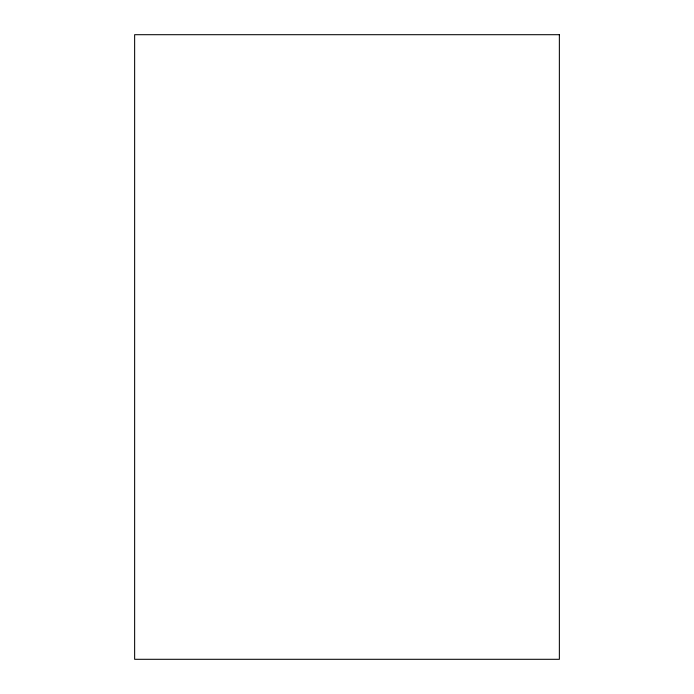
<?xml version="1.0" encoding="UTF-8"?>
<svg xmlns="http://www.w3.org/2000/svg" width="694" height="694" viewBox="0 0 694 694"><rect width="100%" height="100%" fill="white"/><g stroke="black" fill="none" stroke-linecap="round" stroke-linejoin="round"><path stroke-width="1.04" d="M559.364 34.7L134.636 34.7L134.636 659.3L559.364 659.3L559.364 34.7"/></g></svg>
